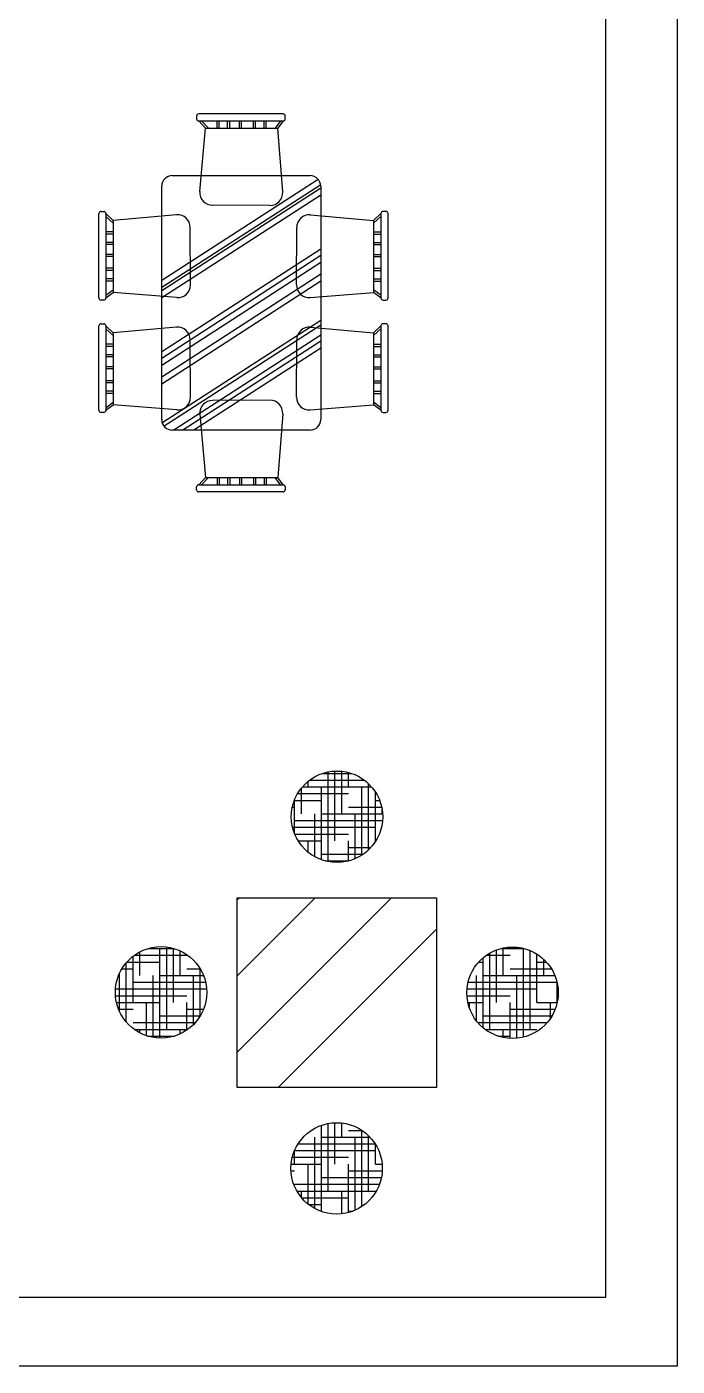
# Model space of a CAD drawing. Header units: inches. Extents: x 11.8 to 54.3, y 7.5 to 32.3.
# Drawn here: x 29.74 to 32.81, y 7.5 to 13.82 of the extents above; entities that cross this region are included whole.
import ezdxf

# ---------------------------------------------------------------- set-up
doc = ezdxf.new("R2010")
doc.units = ezdxf.units.IN
doc.header["$MEASUREMENT"] = 0
for name, color, linetype in [('1', 1, 'Continuous'), ('4', 4, 'Continuous'), ('kadrbm', 4, 'Continuous')]:
    doc.layers.add(name, color=color, linetype=linetype)

# ---------------------------------------------------------------- blocks, each defined once
blk = doc.blocks.new('kadrbm')
at = {"layer": 'kadrbm', "color": 4}
blk.add_lwpolyline([(0, 0), (0, 24.7972), (21, 24.7972), (21, 0), (0, 0)], close=True, dxfattribs=at)
blk.add_lwpolyline([(20.6631, 0.3257), (20.6631, 24.4603), (0.3369, 24.4603), (0.3369, 0.3257), (20.6631, 0.3257)], dxfattribs=at)

msp = doc.modelspace()

# ---------------------------------------------------------------- linework, layer by layer
at = {"layer": '1'}
for p, q in [((30.5525, 13.3711, 4.5), (30.9504, 13.3711, 4.5)), ((30.5661, 13.3711, 4.5), (30.5983, 13.3364, 4.5)), ((30.5847, 13.3364, 4.5), (30.9251, 13.3364, 4.5)), ((30.6391, 13.3364, 4.5), (30.6391, 13.3711, 4.5)), ((30.6491, 13.3364, 4.5), (30.6491, 13.3711, 4.5)), ((30.689, 13.3364, 4.5), (30.689, 13.3711, 4.5)), ((30.699, 13.3364, 4.5), (30.699, 13.3711, 4.5)), ((30.7449, 13.3364, 4.5), (30.7449, 13.3711, 4.5)), ((30.7549, 13.3364, 4.5), (30.7549, 13.3711, 4.5)), ((30.8108, 13.3364, 4.5), (30.8108, 13.3711, 4.5)), ((30.8208, 13.3364, 4.5), (30.8208, 13.3711, 4.5)), ((30.8607, 13.3364, 4.5), (30.8607, 13.3711, 4.5)), ((30.8707, 13.3364, 4.5), (30.8707, 13.3711, 4.5)), ((30.9381, 13.3711, 4.5), (30.9128, 13.3364, 4.5)), ((31.1163, 13.0958, 4.5), (30.378, 12.6188, 4.5)), ((31.128, 13.0701, 4.5), (30.378, 12.5854, 4.5)), ((31.128, 13.0549, 4.5), (30.378, 12.5703, 4.5)), ((31.128, 13.0216, 4.5), (30.378, 12.5369, 4.5)), ((30.1152, 12.9348, 4.5), (30.1152, 12.5369, 4.5)), ((30.1152, 12.9212, 4.5), (30.1499, 12.889, 4.5)), ((30.1499, 12.9026, 4.5), (30.1499, 12.5622, 4.5)), ((31.4122, 12.9212, 4.5), (31.3775, 12.889, 4.5)), ((31.3775, 12.9026, 4.5), (31.3775, 12.5622, 4.5)), ((31.4122, 12.9348, 4.5), (31.4122, 12.5369, 4.5)), ((30.1499, 12.8482, 4.5), (30.1152, 12.8482, 4.5)), ((30.1499, 12.8382, 4.5), (30.1152, 12.8382, 4.5)), ((31.3775, 12.8482, 4.5), (31.4122, 12.8482, 4.5)), ((31.3775, 12.8382, 4.5), (31.4122, 12.8382, 4.5)), ((30.1499, 12.7983, 4.5), (30.1152, 12.7983, 4.5)), ((30.1499, 12.7883, 4.5), (30.1152, 12.7883, 4.5)), ((31.128, 12.7669, 4.5), (30.378, 12.2823, 4.5)), ((31.3775, 12.7983, 4.5), (31.4122, 12.7983, 4.5)), ((31.3775, 12.7883, 4.5), (31.4122, 12.7883, 4.5)), ((30.1499, 12.7424, 4.5), (30.1152, 12.7424, 4.5)), ((30.1499, 12.7324, 4.5), (30.1152, 12.7324, 4.5)), ((31.128, 12.7366, 4.5), (30.378, 12.252, 4.5)), ((31.128, 12.7033, 4.5), (30.378, 12.2187, 4.5)), ((31.3775, 12.7424, 4.5), (31.4122, 12.7424, 4.5)), ((31.3775, 12.7324, 4.5), (31.4122, 12.7324, 4.5)), ((30.1499, 12.6765, 4.5), (30.1152, 12.6765, 4.5)), ((30.1499, 12.6665, 4.5), (30.1152, 12.6665, 4.5)), ((31.128, 12.6487, 4.5), (30.378, 12.1641, 4.5)), ((31.3775, 12.6765, 4.5), (31.4122, 12.6765, 4.5)), ((31.3775, 12.6665, 4.5), (31.4122, 12.6665, 4.5)), ((30.1499, 12.6266, 4.5), (30.1152, 12.6266, 4.5)), ((30.1499, 12.6166, 4.5), (30.1152, 12.6166, 4.5)), ((30.1152, 12.5492, 4.5), (30.1499, 12.5745, 4.5)), ((31.128, 12.6154, 4.5), (30.378, 12.1308, 4.5)), ((31.3775, 12.6266, 4.5), (31.4122, 12.6266, 4.5)), ((31.3775, 12.6166, 4.5), (31.4122, 12.6166, 4.5)), ((31.4122, 12.5492, 4.5), (31.3775, 12.5745, 4.5)), ((31.4122, 12.5369, 4.5), (31.3775, 12.5622, 4.5)), ((31.4222, 12.5269, 4.5), (31.4355, 12.5269, 4.5)), ((30.1152, 12.405, 4.5), (30.1152, 12.0071, 4.5)), ((30.1152, 12.3914, 4.5), (30.1499, 12.3592, 4.5)), ((31.128, 12.4305, 4.5), (30.378, 11.9459, 4.5)), ((31.128, 12.4093, 4.5), (30.3894, 11.932, 4.5)), ((31.4122, 12.3914, 4.5), (31.3775, 12.3592, 4.5)), ((31.4122, 12.405, 4.5), (31.4122, 12.0071, 4.5)), ((30.1499, 12.3184, 4.5), (30.1152, 12.3184, 4.5)), ((30.1499, 12.3728, 4.5), (30.1499, 12.0324, 4.5)), ((31.128, 12.3608, 4.5), (30.436, 11.9136, 4.5)), ((31.128, 12.3335, 4.5), (30.4783, 11.9136, 4.5)), ((31.3775, 12.3728, 4.5), (31.3775, 12.0324, 4.5)), ((31.3775, 12.3184, 4.5), (31.4122, 12.3184, 4.5)), ((30.1499, 12.3084, 4.5), (30.1152, 12.3084, 4.5)), ((30.1499, 12.2685, 4.5), (30.1152, 12.2685, 4.5)), ((30.1499, 12.2585, 4.5), (30.1152, 12.2585, 4.5)), ((31.128, 12.3002, 4.5), (30.5299, 11.9136, 4.5)), ((31.3775, 12.3084, 4.5), (31.4122, 12.3084, 4.5)), ((31.3775, 12.2685, 4.5), (31.4122, 12.2685, 4.5)), ((31.3775, 12.2585, 4.5), (31.4122, 12.2585, 4.5)), ((30.1499, 12.2126, 4.5), (30.1152, 12.2126, 4.5)), ((30.1499, 12.2026, 4.5), (30.1152, 12.2026, 4.5)), ((31.3775, 12.2126, 4.5), (31.4122, 12.2126, 4.5)), ((31.3775, 12.2026, 4.5), (31.4122, 12.2026, 4.5)), ((30.1499, 12.1467, 4.5), (30.1152, 12.1467, 4.5)), ((30.1499, 12.1367, 4.5), (30.1152, 12.1367, 4.5)), ((31.3775, 12.1467, 4.5), (31.4122, 12.1467, 4.5)), ((31.3775, 12.1367, 4.5), (31.4122, 12.1367, 4.5)), ((30.1499, 12.0968, 4.5), (30.1152, 12.0968, 4.5)), ((30.1499, 12.0868, 4.5), (30.1152, 12.0868, 4.5)), ((31.3775, 12.0968, 4.5), (31.4122, 12.0968, 4.5)), ((31.3775, 12.0868, 4.5), (31.4122, 12.0868, 4.5)), ((30.1152, 12.0195, 4.5), (30.1499, 12.0448, 4.5)), ((31.4122, 12.0195, 4.5), (31.3775, 12.0448, 4.5)), ((30.5661, 11.6561, 4.5), (30.5983, 11.6908, 4.5)), ((30.5847, 11.6908, 4.5), (30.9251, 11.6908, 4.5)), ((30.6391, 11.6908, 4.5), (30.6391, 11.6561, 4.5)), ((30.6491, 11.6908, 4.5), (30.6491, 11.6561, 4.5)), ((30.689, 11.6908, 4.5), (30.689, 11.6561, 4.5)), ((30.699, 11.6908, 4.5), (30.699, 11.6561, 4.5)), ((30.7449, 11.6908, 4.5), (30.7449, 11.6561, 4.5)), ((30.7549, 11.6908, 4.5), (30.7549, 11.6561, 4.5)), ((30.8108, 11.6908, 4.5), (30.8108, 11.6561, 4.5)), ((30.8208, 11.6908, 4.5), (30.8208, 11.6561, 4.5)), ((30.8607, 11.6908, 4.5), (30.8607, 11.6561, 4.5)), ((30.8707, 11.6908, 4.5), (30.8707, 11.6561, 4.5)), ((30.9381, 11.6561, 4.5), (30.9128, 11.6908, 4.5)), ((30.5525, 11.6561, 4.5), (30.9504, 11.6561, 4.5)), ((31.1366, 10.2956), (31.273, 10.2956)), ((31.1636, 9.8797), (31.1636, 10.3027)), ((31.1953, 9.9781), (31.1953, 10.3065)), ((31.2271, 10.1051), (31.2271, 10.3055)), ((31.2588, 10.2321), (31.2588, 10.2998)), ((31.0418, 10.2321), (31.3679, 10.2321)), ((31.0683, 10.2321), (31.0683, 10.258)), ((31.0759, 10.2639), (31.3337, 10.2639)), ((31.1318, 9.8884), (31.1318, 10.2321)), ((31.3223, 9.9105), (31.3223, 10.2321)), ((31.3541, 9.9357), (31.3541, 10.2467)), ((31.0037, 10.1686), (31.1318, 10.1686)), ((31.0048, 10.0109), (31.0048, 10.1715)), ((31.019, 10.2004), (31.2588, 10.2004)), ((31.0366, 10.1051), (31.0366, 10.2259)), ((31.3858, 9.9781), (31.3858, 10.2082)), ((31.3858, 10.1686), (31.4059, 10.1686)), ((30.9942, 10.1369), (31.0048, 10.1369)), ((31.1001, 9.9028), (31.1001, 10.1051)), ((31.1318, 10.1051), (31.4199, 10.1051)), ((31.2588, 10.1369), (31.4154, 10.1369)), ((31.2906, 9.8935), (31.2906, 10.1051)), ((31.4176, 10.1051), (31.4176, 10.1256)), ((30.9951, 10.0416), (31.3858, 10.0416)), ((31.0048, 10.0734), (31.4196, 10.0734)), ((31.0052, 10.0099), (31.2588, 10.0099)), ((31.0213, 9.9781), (31.1318, 9.9781)), ((31.0683, 9.9244), (31.0683, 9.9781)), ((31.2588, 9.8825), (31.2588, 9.9781)), ((31.3858, 9.9781), (31.3883, 9.9781)), ((31.1318, 9.9146), (31.3284, 9.9146)), ((31.2588, 9.9464), (31.3644, 9.9464)), ((31.1495, 9.8829), (31.2601, 9.8829)), ((30.7345, 8.982), (31.4618, 9.7094)), ((30.7345, 9.3412), (31.1026, 9.7094)), ((30.9272, 8.8155), (31.6733, 9.5616)), ((30.4016, 9.0891), (30.4016, 9.4772)), ((30.4333, 9.2161), (30.4333, 9.4709)), ((31.9891, 9.3431), (31.9891, 9.4725)), ((32.0208, 9.4701), (32.0208, 9.4767)), ((30.2428, 9.2161), (30.2428, 9.4335)), ((30.2494, 9.4384), (30.4968, 9.4384)), ((30.2746, 9.3431), (30.2746, 9.454)), ((30.3144, 9.4701), (30.4358, 9.4701)), ((30.3698, 9.0479), (30.3698, 9.4701)), ((30.4651, 9.3431), (30.4651, 9.4592)), ((31.8938, 9.0966), (31.8938, 9.4263)), ((31.9096, 9.4384), (32.0208, 9.4384)), ((31.9256, 9.0891), (31.9256, 9.4485)), ((31.9573, 9.2161), (31.9573, 9.4634)), ((31.9787, 9.4701), (32.0866, 9.4701)), ((32.0843, 9.0523), (32.0843, 9.4701)), ((32.1161, 9.0891), (32.1161, 9.4602)), ((32.1478, 9.2161), (32.1478, 9.4436)), ((32.1796, 9.3431), (32.1796, 9.4192)), ((30.1793, 9.1733), (30.1793, 9.3534)), ((30.1907, 9.3749), (30.2428, 9.3749)), ((30.2111, 9.1236), (30.2111, 9.4031)), ((30.2141, 9.4066), (30.3698, 9.4066)), ((30.4968, 9.3749), (30.5595, 9.3749)), ((30.5603, 9.1531), (30.5603, 9.3736)), ((31.8733, 9.4066), (31.8938, 9.4066)), ((32.0208, 9.3749), (32.2159, 9.3749)), ((32.1478, 9.4066), (32.192, 9.4066)), ((30.2428, 9.3114), (30.5852, 9.3114)), ((30.3381, 9.051), (30.3381, 9.3431)), ((30.3698, 9.3431), (30.5753, 9.3431)), ((30.5286, 9.112), (30.5286, 9.3431)), ((31.823, 9.3114), (32.2423, 9.3114)), ((31.8621, 9.1298), (31.8621, 9.3431)), ((31.8938, 9.3431), (32.2321, 9.3431)), ((32.0526, 9.0469), (32.0526, 9.3431)), ((32.2431, 9.2149), (32.2431, 9.3081)), ((30.1602, 9.2796), (30.59, 9.2796)), ((30.1602, 9.2479), (30.4968, 9.2479)), ((31.8176, 9.2479), (32.0208, 9.2479)), ((31.8179, 9.2796), (32.1478, 9.2796)), ((30.1648, 9.2161), (30.3698, 9.2161)), ((30.1746, 9.1844), (30.2428, 9.1844)), ((30.3063, 9.0591), (30.3063, 9.2161)), ((30.4968, 9.0855), (30.4968, 9.2161)), ((30.4968, 9.1844), (30.5756, 9.1844)), ((31.822, 9.2161), (31.8938, 9.2161)), ((31.8303, 9.1873), (31.8303, 9.2161)), ((32.0208, 9.0463), (32.0208, 9.2161)), ((32.0208, 9.1844), (32.2339, 9.1844)), ((32.1478, 9.2161), (32.2433, 9.2161)), ((32.2113, 9.141), (32.2113, 9.2161)), ((30.2428, 9.1209), (30.5368, 9.1209)), ((30.3698, 9.1526), (30.56, 9.1526)), ((31.8693, 9.1209), (32.196, 9.1209)), ((31.8938, 9.1526), (32.2187, 9.1526)), ((30.2482, 9.0891), (30.502, 9.0891)), ((30.2746, 9.0727), (30.2746, 9.0891)), ((30.3117, 9.0574), (30.4385, 9.0574)), ((30.4651, 9.0675), (30.4651, 9.0891)), ((31.9033, 9.0891), (32.1478, 9.0891)), ((31.9634, 9.0574), (32.0208, 9.0574)), ((31.9891, 9.0504), (31.9891, 9.0891)), ((31.1318, 8.2302), (31.1318, 8.6371)), ((31.1636, 8.3271), (31.1636, 8.6455)), ((31.1953, 8.4541), (31.1953, 8.649)), ((31.2271, 8.5811), (31.2271, 8.6478)), ((31.2588, 8.6129), (31.3226, 8.6129)), ((31.3223, 8.2542), (31.3223, 8.6131)), ((31.3541, 8.3271), (31.3541, 8.5873)), ((31.0211, 8.5494), (31.3847, 8.5494)), ((31.1001, 8.2443), (31.1001, 8.5811)), ((31.1318, 8.5811), (31.3601, 8.5811)), ((31.2906, 8.2367), (31.2906, 8.5811)), ((31.3858, 8.4541), (31.3858, 8.5477)), ((30.9939, 8.4859), (31.2588, 8.4859)), ((31.0045, 8.5176), (31.3858, 8.5176)), ((31.0048, 8.4541), (31.0048, 8.5184)), ((30.9877, 8.4224), (31.0048, 8.4224)), ((30.9884, 8.4541), (31.1318, 8.4541)), ((31.0683, 8.2654), (31.0683, 8.4541)), ((31.2588, 8.2255), (31.2588, 8.4541)), ((31.2588, 8.4224), (31.4182, 8.4224)), ((31.3858, 8.4541), (31.4175, 8.4541)), ((31.0048, 8.3589), (31.4051, 8.3589)), ((31.1318, 8.3906), (31.4141, 8.3906)), ((31.0156, 8.3271), (31.3858, 8.3271)), ((31.0366, 8.2967), (31.0366, 8.3271)), ((31.0376, 8.2954), (31.2588, 8.2954)), ((31.2271, 8.2195), (31.2271, 8.3271)), ((31.0705, 8.2636), (31.1318, 8.2636)), ((31.2588, 8.2319), (31.2787, 8.2319))]:
    msp.add_line(p, q, dxfattribs=at)
for centre, start, end in [((31.4222, 12.5369, 4.5), 180, 270), ((31.4355, 12.5369, 4.5), 270, 0)]:
    msp.add_arc(centre, 0.01, start, end, dxfattribs=at)
at = {"layer": '4'}
for p, q in [((30.5425, 13.3944, 4.5), (30.5425, 13.3811, 4.5)), ((30.9504, 13.4044, 4.5), (30.5525, 13.4044, 4.5)), ((30.9604, 13.3811, 4.5), (30.9604, 13.3944, 4.5)), ((30.5525, 13.3711, 4.5), (30.5847, 13.3364, 4.5)), ((30.558, 13.0382, 4.5), (30.5847, 13.3364, 4.5)), ((30.9504, 13.3711, 4.5), (30.9251, 13.3364, 4.5)), ((30.9487, 13.0364, 4.5), (30.9251, 13.3364, 4.5)), ((30.428, 13.1136, 4.5), (31.078, 13.1136, 4.5)), ((30.378, 11.9636, 4.5), (30.378, 13.0636, 4.5)), ((31.128, 13.0636, 4.5), (31.128, 11.9636, 4.5)), ((30.0919, 12.9448, 4.5), (30.1052, 12.9448, 4.5)), ((30.8885, 12.9725, 4.5), (30.6176, 12.9737, 4.5)), ((31.4355, 12.9448, 4.5), (31.4222, 12.9448, 4.5)), ((30.0819, 12.5369, 4.5), (30.0819, 12.9348, 4.5)), ((30.1152, 12.9348, 4.5), (30.1499, 12.9026, 4.5)), ((30.4481, 12.9293, 4.5), (30.1499, 12.9026, 4.5)), ((31.0793, 12.9293, 4.5), (31.3775, 12.9026, 4.5)), ((31.4122, 12.9348, 4.5), (31.3775, 12.9026, 4.5)), ((31.4455, 12.5369, 4.5), (31.4455, 12.9348, 4.5)), ((30.5138, 12.5988, 4.5), (30.5126, 12.8697, 4.5)), ((31.0135, 12.5988, 4.5), (31.0148, 12.8697, 4.5)), ((30.1052, 12.5269, 4.5), (30.0919, 12.5269, 4.5)), ((30.1152, 12.5369, 4.5), (30.1499, 12.5622, 4.5)), ((30.4499, 12.5386, 4.5), (30.1499, 12.5622, 4.5)), ((31.0775, 12.5386, 4.5), (31.3775, 12.5622, 4.5)), ((30.0819, 12.0071, 4.5), (30.0819, 12.405, 4.5)), ((30.0919, 12.415, 4.5), (30.1052, 12.415, 4.5)), ((30.1152, 12.405, 4.5), (30.1499, 12.3728, 4.5)), ((30.4481, 12.3995, 4.5), (30.1499, 12.3728, 4.5)), ((31.0793, 12.3995, 4.5), (31.3775, 12.3728, 4.5)), ((31.4122, 12.405, 4.5), (31.3775, 12.3728, 4.5)), ((31.4355, 12.415, 4.5), (31.4222, 12.415, 4.5)), ((31.4455, 12.0071, 4.5), (31.4455, 12.405, 4.5)), ((30.5138, 12.069, 4.5), (30.5126, 12.3399, 4.5)), ((31.0135, 12.069, 4.5), (31.0148, 12.3399, 4.5)), ((30.1052, 11.9971, 4.5), (30.0919, 11.9971, 4.5)), ((30.1152, 12.0071, 4.5), (30.1499, 12.0324, 4.5)), ((30.4499, 12.0089, 4.5), (30.1499, 12.0324, 4.5)), ((30.8885, 12.0548, 4.5), (30.6176, 12.0536, 4.5)), ((31.0775, 12.0089, 4.5), (31.3775, 12.0324, 4.5)), ((31.4122, 12.0071, 4.5), (31.3775, 12.0324, 4.5)), ((31.4222, 11.9971, 4.5), (31.4355, 11.9971, 4.5)), ((30.558, 11.9891, 4.5), (30.5847, 11.6908, 4.5)), ((30.9487, 11.9908, 4.5), (30.9251, 11.6908, 4.5)), ((31.078, 11.9136, 4.5), (30.428, 11.9136, 4.5)), ((30.5525, 11.6561, 4.5), (30.5847, 11.6908, 4.5)), ((30.9504, 11.6561, 4.5), (30.9251, 11.6908, 4.5)), ((30.5425, 11.6329, 4.5), (30.5425, 11.6461, 4.5)), ((30.9504, 11.6229, 4.5), (30.5525, 11.6229, 4.5)), ((30.9604, 11.6461, 4.5), (30.9604, 11.6329, 4.5)), ((30.7345, 8.8155), (30.7345, 9.7094)), ((30.7345, 9.7005), (30.7434, 9.7094)), ((30.7345, 9.7094), (31.6733, 9.7094)), ((31.6733, 9.7094), (31.6733, 8.8155)), ((31.6733, 8.8155), (30.7345, 8.8155))]:
    msp.add_line(p, q, dxfattribs=at)
for centre in [(31.2048, 10.0912), (30.3751, 9.2634), (32.0326, 9.2615), (31.2029, 8.4336)]:
    msp.add_circle(centre, 0.2155, dxfattribs=at)
for centre, radius, start, end in [((30.5525, 13.3944, 4.5), 0.01, 90, 180), ((30.9504, 13.3944, 4.5), 0.01, 0, 90), ((30.5525, 13.3811, 4.5), 0.01, 180, 270), ((30.9504, 13.3811, 4.5), 0.01, 270, 0), ((30.428, 13.0636, 4.5), 0.05, 90, 180), ((31.078, 13.0636, 4.5), 0.05, 0, 90), ((30.6179, 13.0337, 4.5), 0.06, 175.69231, 269.7378), ((30.8888, 13.0325, 4.5), 0.06, 269.7378, 3.78328), ((30.0919, 12.9348, 4.5), 0.01, 90, 180), ((30.1052, 12.9348, 4.5), 0.01, 0, 90), ((31.4222, 12.9348, 4.5), 0.01, 90, 180), ((31.4355, 12.9348, 4.5), 0.01, 0, 90), ((30.4526, 12.8694, 4.5), 0.06, 0.2622, 94.30768), ((31.0748, 12.8694, 4.5), 0.06, 85.69232, 179.7378), ((30.4538, 12.5985, 4.5), 0.06, 266.21671, 0.2622), ((31.0735, 12.5985, 4.5), 0.06, 179.7378, 273.78329), ((30.0919, 12.5369, 4.5), 0.01, 180, 270), ((30.1052, 12.5369, 4.5), 0.01, 270, 0), ((30.0919, 12.405, 4.5), 0.01, 90, 180), ((30.1052, 12.405, 4.5), 0.01, 0, 90), ((30.4526, 12.3397, 4.5), 0.06, 0.2622, 94.30768), ((31.0748, 12.3397, 4.5), 0.06, 85.69232, 179.7378), ((31.4222, 12.405, 4.5), 0.01, 90, 180), ((31.4355, 12.405, 4.5), 0.01, 0, 90), ((30.4538, 12.0687, 4.5), 0.06, 266.21671, 0.2622), ((31.0735, 12.0687, 4.5), 0.06, 179.7378, 273.78329), ((30.0919, 12.0071, 4.5), 0.01, 180, 270), ((30.1052, 12.0071, 4.5), 0.01, 270, 0), ((30.6179, 11.9936, 4.5), 0.06, 90.2622, 184.30769), ((30.8888, 11.9948, 4.5), 0.06, 356.21672, 90.2622), ((31.4222, 12.0071, 4.5), 0.01, 180, 270), ((31.4355, 12.0071, 4.5), 0.01, 270, 0), ((30.428, 11.9636, 4.5), 0.05, 180, 270), ((31.078, 11.9636, 4.5), 0.05, 270, 0), ((30.5525, 11.6461, 4.5), 0.01, 90, 180), ((30.5525, 11.6329, 4.5), 0.01, 180, 270), ((30.9504, 11.6461, 4.5), 0.01, 0, 90), ((30.9504, 11.6329, 4.5), 0.01, 270, 0)]:
    msp.add_arc(centre, radius, start, end, dxfattribs=at)

# ---------------------------------------------------------------- block references
at = {"layer": 'kadrbm'}
msp.add_blockref('kadrbm', (11.8092, 7.5012), dxfattribs=at)

doc.saveas('drawing.dxf')
